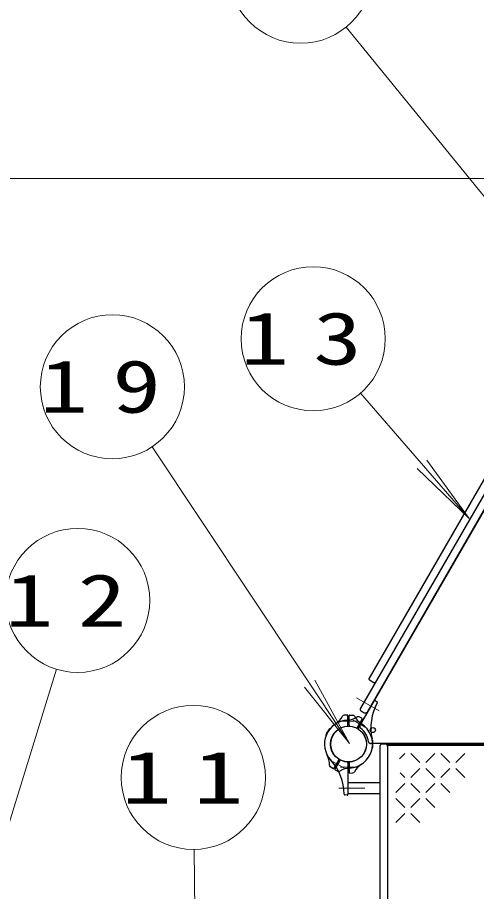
# Model space of a CAD drawing. Units: millimetres on the paper. Extents: x -385 to 0, y -594 to 267.
# Drawn here: x -261.36 to -242.25, y 169.67 to 206.08 of the extents above; entities that cross this region are included whole.
import ezdxf

# ---------------------------------------------------------------- set-up
doc = ezdxf.new("R2010")
doc.units = ezdxf.units.MM
doc.linetypes.add('USER2', pattern=[6, 3, -1, 1, -1])
doc.layers.add('LY_1', color=7, linetype='Continuous', lineweight=25)
doc.styles.add('ＭＳ ゴシック', font='')
doc.styles.get('ＭＳ ゴシック').set_extended_font_data('MS Gothic')

msp = doc.modelspace()

# ---------------------------------------------------------------- linework, layer by layer
at = {"layer": 'LY_1', "lineweight": 13}
for p, q in [((-247.674, 205.677), (-237.513, 193.197)), ((-228.576, 199.366), (-343.517, 199.366)), ((-228.576, 199.366), (-343.517, 199.366)), ((-247.081, 190.428), (-242.558, 185.204)), ((-255.748, 188.197), (-247.537, 175.835)), ((-242.558, 185.204), (-244.317, 187.634)), ((-242.558, 185.204), (-244.712, 187.292)), ((-259.738, 178.932), (-264.526, 163.451)), ((-247.537, 175.835), (-248.973, 178.469)), ((-247.537, 175.835), (-249.409, 178.179)), ((-245.455, 175.192), (-245.232, 175.415)), ((-244.607, 175.04), (-244.982, 175.415)), ((-244.357, 175.04), (-243.982, 175.415)), ((-243.357, 175.04), (-243.732, 175.415)), ((-243.107, 175.04), (-242.732, 175.415)), ((-244.982, 174.415), (-244.607, 174.79)), ((-243.982, 174.415), (-244.357, 174.79)), ((-243.732, 174.415), (-243.357, 174.79)), ((-242.732, 174.415), (-243.107, 174.79)), ((-245.232, 174.415), (-245.432, 174.615)), ((-245.607, 173.79), (-245.232, 174.165)), ((-244.607, 173.79), (-244.982, 174.165)), ((-244.357, 173.79), (-243.982, 174.165)), ((-243.357, 173.79), (-243.732, 174.165)), ((-245.232, 173.165), (-245.607, 173.54)), ((-244.982, 173.165), (-244.607, 173.54)), ((-243.982, 173.165), (-244.357, 173.54)), ((-245.607, 172.54), (-245.232, 172.915)), ((-244.607, 172.54), (-244.982, 172.915)), ((-254.001, 171.425), (-253.876, 160.991))]:
    msp.add_line(p, q, dxfattribs=at)
at = {"layer": 'LY_1'}
for p, q in [((-247.164, 176.476), (-237.945, 192.443)), ((-238.621, 191.955), (-247.079, 177.305)), ((-238.347, 191.797), (-246.805, 177.147)), ((-239.592, 190.907), (-246.724, 178.553)), ((-246.706, 178.485), (-246.518, 178.377)), ((-246.462, 177.621), (-246.388, 177.574)), ((-247.635, 177.019), (-247.756, 177.015)), ((-247.601, 176.593), (-247.601, 176.986)), ((-247.551, 176.593), (-247.551, 176.986)), ((-247.516, 177.019), (-247.385, 177.014)), ((-247.049, 177.191), (-246.919, 177.116)), ((-247.207, 176.501), (-247.011, 176.841)), ((-247.024, 176.887), (-247.131, 176.944)), ((-248.346, 176.449), (-248.349, 176.45)), ((-248.513, 176.16), (-248.515, 176.162)), ((-246.59, 175.978), (-246.587, 175.978)), ((-228.486, 175.837), (-246.666, 175.837)), ((-246.59, 175.645), (-246.587, 175.645)), ((-246.267, 175.728), (-246.267, 163.395)), ((-246.034, 175.812), (-246.184, 175.812)), ((-245.951, 175.812), (-245.951, 163.312)), ((-229.201, 175.812), (-245.951, 175.812)), ((-229.201, 175.758), (-245.951, 175.758)), ((-247.988, 175.148), (-248.184, 174.808)), ((-248.231, 174.796), (-248.342, 174.866)), ((-247.945, 175.123), (-248.141, 174.783)), ((-247.601, 175.031), (-247.601, 173.721)), ((-247.551, 175.031), (-247.551, 174.638)), ((-248.128, 174.737), (-248.021, 174.68)), ((-247.516, 174.605), (-247.395, 174.609)), ((-247.601, 174.205), (-246.267, 174.205)), ((-247.636, 173.688), (-247.723, 173.692)), ((-247.601, 173.752), (-246.267, 173.752))]:
    msp.add_line(p, q, dxfattribs=at)
at = {"layer": 'LY_1', "linetype": 'USER2', "lineweight": 13}
for p, q in [((-246.307, 177.196), (-247.248, 177.739)), ((-247.244, 176.77), (-247.908, 176.77)), ((-247.384, 176.808), (-246.809, 176.476)), ((-248.342, 175.148), (-247.768, 174.816)), ((-247.244, 174.853), (-247.908, 174.853)), ((-247.982, 173.978), (-246.896, 173.978))]:
    msp.add_line(p, q, dxfattribs=at)
at = {"layer": 'LY_1', "lineweight": 13}
for centre in [(-249.568, 208.004), (-249.045, 192.695), (-257.408, 190.696), (-258.851, 181.798), (-254.037, 174.424)]:
    msp.add_circle(centre, 3, dxfattribs=at)
at = {"layer": 'LY_1'}
for centre, radius in [((-247.576, 175.812), 0.75), ((-247.576, 175.812), 0.743), ((-246.565, 176.395), 0.108)]:
    msp.add_circle(centre, radius, dxfattribs=at)
for centre, radius, start, end in [((-246.681, 178.528), 0.05, 150, 240), ((-246.493, 178.42), 0.05, 240, 330), ((-244.481, 176.482), 2.167, 151.0841, 192.2172), ((-246.48, 177.593), 0.0333, 57, 150), ((-246.407, 177.546), 0.0333, 331.0842, 57), ((-248.567, 177.354), 0.833, 302.7272, 332.5412), ((-247.754, 176.931), 0.0833, 92, 152.5412), ((-247.634, 176.986), 0.0333, 0, 92), ((-247.517, 176.986), 0.0333, 88, 180), ((-247.398, 176.931), 0.0833, 27.4588, 88), ((-246.585, 177.354), 0.833, 207.4588, 237.2728), ((-247.17, 176.87), 0.0833, 62, 122.5412), ((-247.007, 177.264), 0.0833, 150, 240), ((-246.877, 177.189), 0.0833, 240, 330), ((-247.576, 175.812), 1, 92.7272, 222.2172), ((-247.634, 176.593), 0.0333, 274.2707, 0), ((-247.663, 177.643), 0.833, 272.7272, 302.5412), ((-247.517, 176.593), 0.0333, 180, 265.7293), ((-247.576, 175.812), 1, 272.7272, 57.2728), ((-247.027, 176.546), 0.0833, 150, 233.2128), ((-247.039, 176.857), 0.0333, 330, 62), ((-247.576, 175.812), 1.017, 150, 158.6269), ((-247.576, 175.812), 1.017, 141.3731, 150), ((-248.357, 176.436), 0.0167, 60, 141.3731), ((-247.236, 176.517), 0.0333, 244.2707, 330), ((-247.135, 176.459), 0.0333, 150, 235.7293), ((-247.576, 175.812), 0.833, 6.7872, 53.2128), ((-248.507, 176.176), 0.0167, 158.6269, 240), ((-246.666, 175.92), 0.0833, 186.7872, 270), ((-246.587, 175.962), 0.0167, 8.6269, 90), ((-247.576, 175.812), 1.017, 0, 8.6269), ((-246.587, 175.662), 0.0167, 270, 351.3731), ((-247.576, 175.812), 1.017, 351.3731, 0), ((-246.184, 175.728), 0.0833, 90, 180), ((-246.034, 175.728), 0.0833, 0, 90), ((-249.205, 174.972), 0.833, 357.4588, 27.2728), ((-249.921, 173.684), 2.167, 1.0841, 42.2172), ((-248.017, 175.164), 0.0333, 330, 55.7293), ((-247.916, 175.106), 0.0333, 64.2707, 150), ((-248.29, 174.931), 0.0833, 177.4588, 238), ((-248.213, 174.824), 0.0333, 238, 330), ((-248.112, 174.766), 0.0333, 150, 242), ((-247.489, 173.981), 0.833, 92.7272, 122.5412), ((-247.634, 175.031), 0.0333, 0, 85.7293), ((-247.517, 175.031), 0.0333, 94.2707, 180), ((-246.585, 174.269), 0.833, 122.7272, 152.5412), ((-247.982, 174.753), 0.0833, 242, 302.5412), ((-247.517, 174.638), 0.0333, 180, 272), ((-247.398, 174.692), 0.0833, 272, 332.5412), ((-247.721, 173.726), 0.0333, 181.0842, 267), ((-247.634, 173.721), 0.0333, 267, 0)]:
    msp.add_arc(centre, radius, start, end, dxfattribs=at)

# ---------------------------------------------------------------- texts
at = {"layer": 'LY_1', "char_height": 2.199, "attachment_point": 5, "style": 'ＭＳ ゴシック'}
for s, insert in [('\\T1.5;\\W1.35;13', (-249.045, 192.695)), ('\\T1.5;\\W1.35;19', (-257.408, 190.696)), ('\\T1.5;\\W1.35;12', (-258.851, 181.798)), ('\\T1.43;\\W1.4;11', (-254.037, 174.424))]:
    msp.add_mtext(s, dxfattribs=dict(at, insert=insert))

doc.saveas('drawing.dxf')
